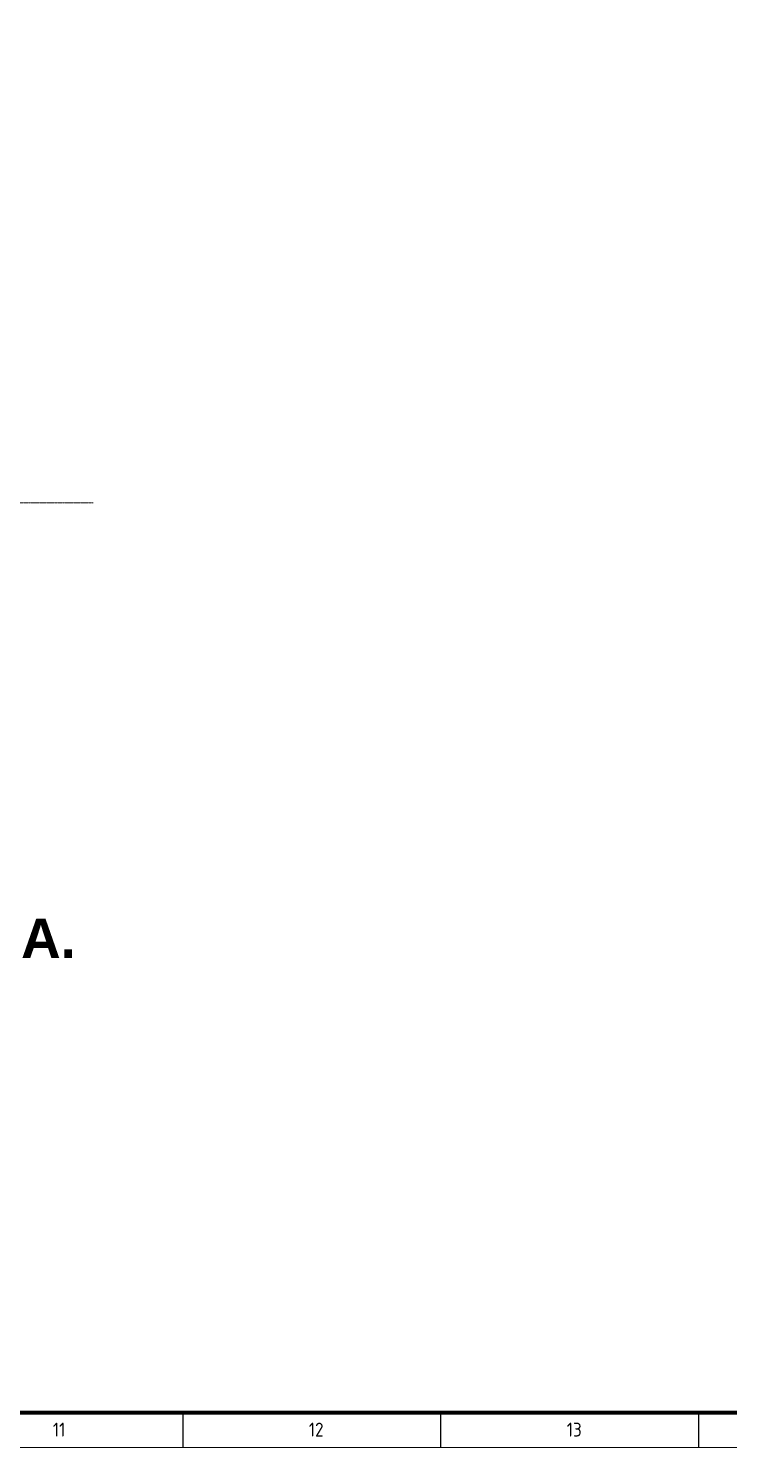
# Model space of a CAD drawing. Header units: inches. Extents: x 735 to 7643, y 526 to 1733.
# Drawn here: x 5314 to 5582, y 618 to 1161 of the extents above; entities that cross this region are included whole.
import ezdxf

# ---------------------------------------------------------------- set-up
doc = ezdxf.new("R2010")
doc.units = ezdxf.units.IN
doc.header["$MEASUREMENT"] = 0
doc.linetypes.add('PHANTOMX2', pattern=[5, 2.5, -0.5, 0.5, -0.5, 0.5, -0.5])
doc.layers.add('FREE-TEXT', color=7, linetype='Continuous')
doc.layers.add('grid', color=9, linetype='Continuous', lineweight=13)
doc.styles.get("Standard").update_dxf_attribs({"font": 'isocp3.shx'})
doc.styles.add('TEG BORDER', font='isocp.shx')

# ---------------------------------------------------------------- blocks, each defined once
blk = doc.blocks.new('TEG BORDER A2')
at = {"linetype": 'Continuous'}
blk.add_line((5, 5), (489, 5), dxfattribs=at)
for p, q in [((408.37, 0), (408.37, 5)), ((445.5, 0), (445.5, 5)), ((482.62, 0), (482.62, 5))]:
    blk.add_line(p, q)
at = {"color": 5, "lineweight": 15}
blk.add_lwpolyline([(0, 420), (594, 420), (594, 0), (0, 0)], close=True, dxfattribs=at)
at = {"lineweight": 100}
blk.add_lwpolyline([(5, 415), (589, 415), (589, 5), (5, 5)], close=True, dxfattribs=at)
at = {"char_height": 2, "attachment_point": 7, "style": 'TEG BORDER'}
for s, insert in [('\\pi0.3;11', (389.3, 1.59)), ('\\pi0.039941;12', (426.42, 1.59)), ('\\pi0.058579;13', (463.55, 1.59))]:
    blk.add_mtext_dynamic_manual_height_columns(s, width=2, gutter_width=1, heights=[0], dxfattribs=dict(at, insert=insert))

msp = doc.modelspace()

# ---------------------------------------------------------------- linework, layer by layer
at = {"layer": 'grid', "linetype": 'PHANTOMX2', "ltscale": 0.2}
msp.add_line((5339.23, 979.08), (4648.23, 979.08), dxfattribs=at)

# ---------------------------------------------------------------- block references
at = {"color": 8, "lineweight": 20, "xscale": 2.6554, "yscale": 2.6554, "zscale": 2.6554}
msp.add_blockref('TEG BORDER A2', (4289.26, 617.66), dxfattribs=at)

# ---------------------------------------------------------------- texts
at = {"layer": 'FREE-TEXT', "insert": (4712.22, 819.98), "char_height": 15, "attachment_point": 1}
msp.add_mtext_dynamic_manual_height_columns('{\\fArial|b1|i0|c0|p34;WORKSHOP BUILDING FOR MALIHATA GAS FIELD, B BARIA.}', width=642.1344, gutter_width=1, heights=[0], dxfattribs=at)

doc.saveas('drawing.dxf')
